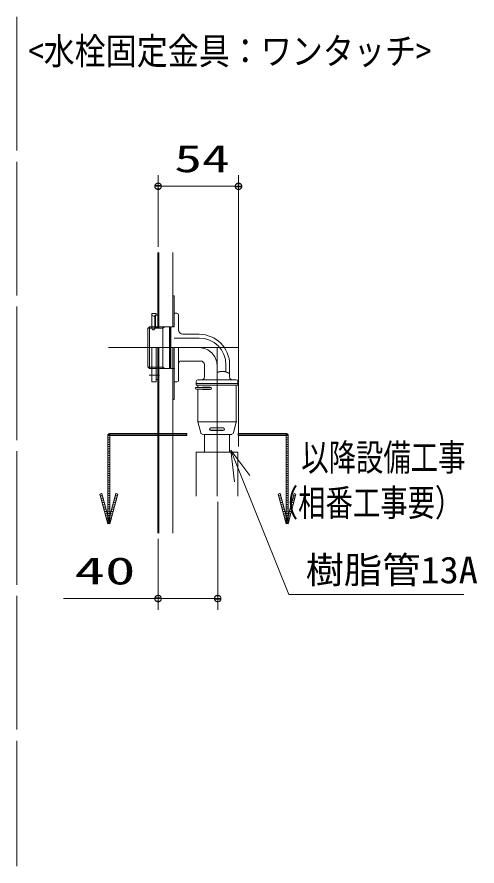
# Model space of a CAD drawing. Units: millimetres on the paper. Extents: x -305 to 305, y -152 to 152.
# Drawn here: x -66.1 to -24.8, y -37.8 to 38.4 of the extents above; entities that cross this region are included whole.
import ezdxf
from ezdxf.enums import TextEntityAlignment as Align

# ---------------------------------------------------------------- set-up
doc = ezdxf.new("R2010")
doc.units = ezdxf.units.MM
doc.linetypes.add('LONG_CHAIN', pattern=[21, 18, -1, 1, -1])
doc.linetypes.add('LONG_DASHED2', pattern=[13, 12, -1])
doc.layers.add('0-1_RV', color=7, linetype='Continuous', lineweight=9)
doc.layers.add('0-2_0', color=7, linetype='Continuous', lineweight=9)
doc.styles.add('ＭＳ ゴシック', font='')
doc.styles.get('ＭＳ ゴシック').set_extended_font_data('MS Gothic')

# ---------------------------------------------------------------- blocks, each defined once
blk = doc.blocks.new('_DOTSMALL')
at = {"layer": '0-2_0'}
for p, q in [((0.0746, 0.1), (-0.0746, 0.1)), ((0.1223, -0.0248), (-0.1223, -0.0248))]:
    blk.add_line(p, q, dxfattribs=at)
for points in [[(0.125, 0), (0.124, 0.0157), (0.1211, 0.0311), (0.1162, 0.046), (0.1095, 0.0602), (0.1011, 0.0735), (0.0911, 0.0856), (0.0797, 0.0963), (0.067, 0.1055), (0.0532, 0.1131), (0.0386, 0.1189), (0.0234, 0.1228), (0.0078, 0.1248), (-0.0078, 0.1248), (-0.0234, 0.1228), (-0.0386, 0.1189), (-0.0532, 0.1131), (-0.067, 0.1055), (-0.0797, 0.0963), (-0.0911, 0.0856), (-0.1011, 0.0735), (-0.1095, 0.0602), (-0.1162, 0.046), (-0.1211, 0.0311), (-0.124, 0.0157), (-0.125, 0), (0, 0)], [(-0.125, 0), (-0.124, -0.0157), (-0.1211, -0.0311), (-0.1162, -0.046), (-0.1095, -0.0602), (-0.1011, -0.0735), (-0.0911, -0.0856), (-0.0797, -0.0963), (-0.067, -0.1055), (-0.0532, -0.1131), (-0.0386, -0.1189), (-0.0234, -0.1228), (-0.0078, -0.1248), (0.0078, -0.1248), (0.0234, -0.1228), (0.0386, -0.1189), (0.0532, -0.1131), (0.067, -0.1055), (0.0797, -0.0963), (0.0911, -0.0856), (0.1011, -0.0735), (0.1095, -0.0602), (0.1162, -0.046), (0.1211, -0.0311), (0.124, -0.0157), (0.125, 0), (0, 0)]]:
    blk.add_lwpolyline(points, close=True, dxfattribs=at)
blk = doc.blocks.new('_OPEN30')
at = {"layer": '0-2_0'}
blk.add_line((0, 0), (-1, 0), dxfattribs=at)
blk.add_lwpolyline([(-1, 0.2679), (0, 0), (-1, -0.2679)], dxfattribs=at)

msp = doc.modelspace()

# ---------------------------------------------------------------- linework, layer by layer
at = {"layer": '0-1_RV', "linetype": 'LONG_DASHED2'}
msp.add_line((-66.119, 38.405), (-66.119, -37.845), dxfattribs=at)
at = {"layer": '0-1_RV'}
for p, q in [((-53.435, 17.766), (-53.435, 24.202)), ((-46.208, -0.18), (-46.208, 24.202)), ((-53.435, 23.202), (-46.208, 23.202)), ((-53.468, 17.266), (-53.468, 10.44)), ((-53.375, 17.266), (-53.375, 10.44)), ((-52.108, 17.266), (-52.108, 10.573)), ((-52.108, 13.373), (-52.002, 13.373)), ((-52.002, 13.373), (-52.002, 10.573)), ((-54.002, 11.773), (-53.602, 11.773)), ((-54.002, 11.773), (-54.002, 10.44)), ((-53.735, 11.473), (-54.002, 11.64)), ((-53.735, 11.64), (-53.468, 11.64)), ((-53.735, 11.64), (-53.735, 10.44)), ((-53.668, 11.64), (-53.668, 10.573)), ((-53.602, 11.773), (-53.602, 11.64)), ((-51.935, 11.794), (-51.735, 11.794)), ((-51.602, 10.307), (-51.602, 11.66)), ((-54.208, 10.573), (-54.342, 10.44)), ((-54.342, 6.973), (-54.342, 10.44)), ((-53.008, 10.465), (-54.317, 10.465)), ((-54.208, 6.84), (-54.208, 10.573)), ((-52.408, 10.573), (-54.208, 10.573)), ((-54.002, 10.44), (-53.935, 10.307)), ((-53.935, 10.307), (-53.802, 10.307)), ((-53.802, 10.307), (-53.735, 10.44)), ((-53.735, 10.507), (-53.468, 10.507)), ((-53.008, 10.465), (-52.821, 10.573)), ((-53.008, 6.84), (-53.008, 10.573)), ((-52.342, 10.507), (-52.408, 10.573)), ((-52.408, 10.573), (-52.408, 6.84)), ((-52.342, 10.507), (-52.275, 10.573)), ((-52.342, 6.907), (-52.342, 10.507)), ((-52.002, 10.573), (-52.275, 10.573)), ((-52.275, 10.573), (-52.275, 6.84)), ((-52.002, 9.573), (-49.735, 9.573)), ((-51.202, 9.907), (-49.735, 9.907)), ((-54.002, 8.707), (-54.002, 5.64)), ((-53.602, 8.707), (-53.602, 5.64)), ((-53.468, 8.707), (-53.469, -7.955)), ((-53.375, 8.707), (-53.375, -7.955)), ((-52.108, 8.707), (-52.109, -7.955)), ((-52.002, 8.707), (-52.002, 4.04)), ((-51.602, 5.773), (-51.602, 8.707)), ((-54.208, 6.84), (-54.342, 6.973)), ((-53.008, 6.948), (-54.317, 6.948)), ((-53.008, 6.948), (-52.821, 6.84)), ((-52.342, 6.907), (-52.408, 6.84)), ((-52.342, 6.907), (-52.275, 6.84)), ((-51.335, 7.507), (-49.602, 7.507)), ((-49.268, 6.08), (-49.268, 7.173)), ((-47.335, 6.524), (-47.335, 7.173)), ((-47.002, 6.08), (-47.002, 7.173)), ((-52.408, 6.84), (-54.208, 6.84)), ((-51.942, 6.84), (-52.275, 6.84)), ((-54.002, 5.64), (-53.602, 5.64)), ((-53.602, 5.84), (-53.468, 5.84)), ((-51.935, 5.64), (-51.735, 5.64)), ((-50.002, 5.52), (-50.002, 5.68)), ((-50.002, 5.52), (-49.962, 5.48)), ((-50.002, 5.48), (-46.268, 5.48)), ((-50.002, 5.347), (-50.002, 5.48)), ((-50.002, 5.347), (-46.268, 5.347)), ((-49.868, 5.813), (-46.402, 5.813)), ((-46.268, 5.52), (-46.308, 5.48)), ((-46.268, 5.52), (-46.268, 5.68)), ((-46.268, 5.347), (-46.268, 5.48)), ((-48.665, 5.14), (-50.015, 5.14)), ((-48.665, 4.98), (-50.015, 4.98)), ((-49.868, 5.14), (-49.868, 5.28)), ((-49.868, 2.049), (-49.868, 4.98)), ((-48.745, 5.173), (-49.373, 5.173)), ((-48.745, 4.947), (-49.373, 4.947)), ((-46.402, 2.049), (-46.402, 5.28)), ((-52.108, 4.04), (-52.002, 4.04)), ((-49.868, 2.049), (-46.342, 2.049)), ((-49.606, 1.068), (-49.868, 2.049)), ((-46.665, 1.068), (-46.402, 2.049)), ((-57.77, 0.82), (-57.95, 0.82)), ((-50.842, 0.93), (-57.86, 0.93)), ((-50.842, 0.93), (-57.86, 0.93)), ((-49.352, 0.92), (-48.075, 0.92)), ((-49.268, -0.68), (-49.268, 0.92)), ((-47.578, 1.493), (-48.692, 1.493)), ((-47.578, 1.309), (-48.692, 1.309)), ((-47.578, 1.274), (-48.692, 1.274)), ((-46.798, 0.92), (-48.075, 0.92)), ((-47.002, -0.68), (-47.002, 0.92)), ((-41.839, 0.93), (-46.224, 0.93)), ((-41.839, 0.93), (-46.224, 0.93)), ((-41.749, 0.82), (-41.929, 0.82)), ((-57.77, 0.62), (-57.95, 0.62)), ((-57.77, 0.42), (-57.95, 0.42)), ((-57.77, 0.22), (-57.95, 0.22)), ((-57.77, 0.02), (-57.95, 0.02)), ((-41.749, 0.62), (-41.929, 0.62)), ((-41.749, 0.42), (-41.929, 0.42)), ((-41.749, 0.22), (-41.929, 0.22)), ((-41.749, 0.02), (-41.929, 0.02)), ((-57.77, -0.18), (-57.95, -0.18)), ((-57.77, -0.38), (-57.95, -0.38)), ((-57.77, -0.58), (-57.95, -0.58)), ((-50.002, -0.68), (-46.268, -0.68)), ((-50.002, -4.627), (-50.002, -0.68)), ((-46.268, -4.627), (-46.268, -0.68)), ((-41.749, -0.18), (-41.929, -0.18)), ((-41.749, -0.38), (-41.929, -0.38)), ((-41.749, -0.58), (-41.929, -0.58)), ((-57.77, -0.78), (-57.95, -0.78)), ((-57.77, -0.98), (-57.95, -0.98)), ((-57.77, -1.18), (-57.95, -1.18)), ((-57.77, -1.38), (-57.95, -1.38)), ((-41.749, -0.78), (-41.929, -0.78)), ((-41.749, -0.98), (-41.929, -0.98)), ((-41.749, -1.18), (-41.929, -1.18)), ((-41.749, -1.38), (-41.929, -1.38)), ((-57.77, -1.58), (-57.95, -1.58)), ((-57.77, -1.78), (-57.95, -1.78)), ((-57.77, -1.98), (-57.95, -1.98)), ((-57.77, -2.18), (-57.95, -2.18)), ((-41.749, -1.58), (-41.929, -1.58)), ((-41.749, -1.78), (-41.929, -1.78)), ((-41.749, -1.98), (-41.929, -1.98)), ((-41.749, -2.18), (-41.929, -2.18)), ((-57.77, -2.38), (-57.95, -2.38)), ((-57.77, -2.58), (-57.95, -2.58)), ((-57.77, -2.78), (-57.95, -2.78)), ((-57.77, -2.98), (-57.95, -2.98)), ((-41.749, -2.38), (-41.929, -2.38)), ((-41.749, -2.58), (-41.929, -2.58)), ((-41.749, -2.78), (-41.929, -2.78)), ((-41.749, -2.98), (-41.929, -2.98)), ((-57.77, -3.18), (-57.95, -3.18)), ((-57.77, -3.38), (-57.95, -3.38)), ((-57.77, -3.58), (-57.95, -3.58)), ((-57.77, -3.78), (-57.95, -3.78)), ((-41.749, -3.18), (-41.929, -3.18)), ((-41.749, -3.38), (-41.929, -3.38)), ((-41.749, -3.58), (-41.929, -3.58)), ((-41.749, -3.78), (-41.929, -3.78)), ((-58.484, -4.403), (-58.537, -4.403)), ((-58.484, -4.403), (-58.537, -4.403)), ((-57.77, -3.98), (-57.95, -3.98)), ((-57.77, -4.18), (-57.95, -4.18)), ((-57.77, -4.38), (-57.95, -4.38)), ((-57.183, -4.403), (-57.236, -4.403)), ((-57.183, -4.403), (-57.236, -4.403)), ((-42.463, -4.403), (-42.516, -4.403)), ((-42.463, -4.403), (-42.516, -4.403)), ((-41.749, -3.98), (-41.929, -3.98)), ((-41.749, -4.18), (-41.929, -4.18)), ((-41.749, -4.38), (-41.929, -4.38)), ((-41.162, -4.403), (-41.215, -4.403)), ((-41.162, -4.403), (-41.215, -4.403)), ((-58.43, -4.603), (-58.616, -4.603)), ((-58.377, -4.803), (-58.563, -4.803)), ((-58.323, -5.003), (-58.509, -5.003)), ((-58.269, -5.203), (-58.456, -5.203)), ((-57.77, -4.58), (-57.95, -4.58)), ((-57.77, -4.78), (-57.95, -4.78)), ((-57.77, -4.98), (-57.95, -4.98)), ((-57.77, -5.18), (-57.95, -5.18)), ((-57.264, -5.203), (-57.45, -5.203)), ((-57.21, -5.003), (-57.396, -5.003)), ((-57.156, -4.803), (-57.343, -4.803)), ((-57.103, -4.603), (-57.289, -4.603)), ((-48.075, -5.127), (-48.075, -14.823)), ((-42.41, -4.603), (-42.596, -4.603)), ((-42.356, -4.803), (-42.543, -4.803)), ((-42.303, -5.003), (-42.489, -5.003)), ((-42.249, -5.203), (-42.435, -5.203)), ((-41.749, -4.58), (-41.929, -4.58)), ((-41.749, -4.78), (-41.929, -4.78)), ((-41.749, -4.98), (-41.929, -4.98)), ((-41.749, -5.18), (-41.929, -5.18)), ((-41.243, -5.203), (-41.43, -5.203)), ((-41.19, -5.003), (-41.376, -5.003)), ((-41.136, -4.803), (-41.322, -4.803)), ((-41.082, -4.603), (-41.269, -4.603)), ((-58.216, -5.403), (-58.402, -5.403)), ((-58.162, -5.603), (-58.349, -5.603)), ((-58.109, -5.803), (-58.295, -5.803)), ((-58.055, -6.003), (-58.241, -6.003)), ((-57.77, -5.38), (-57.95, -5.38)), ((-57.77, -5.58), (-57.95, -5.58)), ((-57.77, -5.78), (-57.95, -5.78)), ((-57.77, -5.98), (-57.95, -5.98)), ((-57.478, -6.003), (-57.664, -6.003)), ((-57.424, -5.803), (-57.611, -5.803)), ((-57.371, -5.603), (-57.557, -5.603)), ((-57.317, -5.403), (-57.504, -5.403)), ((-42.195, -5.403), (-42.382, -5.403)), ((-42.142, -5.603), (-42.328, -5.603)), ((-42.088, -5.803), (-42.275, -5.803)), ((-42.035, -6.003), (-42.221, -6.003)), ((-41.749, -5.38), (-41.929, -5.38)), ((-41.749, -5.58), (-41.929, -5.58)), ((-41.749, -5.78), (-41.929, -5.78)), ((-41.749, -5.98), (-41.929, -5.98)), ((-41.458, -6.003), (-41.644, -6.003)), ((-41.404, -5.803), (-41.59, -5.803)), ((-41.35, -5.603), (-41.537, -5.603)), ((-41.297, -5.403), (-41.483, -5.403)), ((-58.001, -6.203), (-58.188, -6.203)), ((-57.948, -6.403), (-58.134, -6.403)), ((-57.894, -6.603), (-58.081, -6.603)), ((-57.841, -6.803), (-58.027, -6.803)), ((-57.77, -6.18), (-57.95, -6.18)), ((-57.77, -6.38), (-57.95, -6.38)), ((-57.77, -6.58), (-57.95, -6.58)), ((-57.77, -6.78), (-57.95, -6.78)), ((-57.692, -6.803), (-57.879, -6.803)), ((-57.639, -6.603), (-57.825, -6.603)), ((-57.585, -6.403), (-57.772, -6.403)), ((-57.532, -6.203), (-57.718, -6.203)), ((-41.981, -6.203), (-42.167, -6.203)), ((-41.927, -6.403), (-42.114, -6.403)), ((-41.874, -6.603), (-42.06, -6.603)), ((-41.82, -6.803), (-42.007, -6.803)), ((-41.749, -6.18), (-41.929, -6.18)), ((-41.749, -6.38), (-41.929, -6.38)), ((-41.749, -6.58), (-41.929, -6.58)), ((-41.749, -6.78), (-41.929, -6.78)), ((-41.672, -6.803), (-41.858, -6.803)), ((-41.618, -6.603), (-41.805, -6.603)), ((-41.565, -6.403), (-41.751, -6.403)), ((-41.511, -6.203), (-41.698, -6.203)), ((-57.787, -7.003), (-57.973, -7.003)), ((-57.77, -6.98), (-57.95, -6.98)), ((-57.746, -7.003), (-57.932, -7.003)), ((-41.767, -7.003), (-41.953, -7.003)), ((-41.749, -6.98), (-41.929, -6.98)), ((-41.726, -7.003), (-41.912, -7.003)), ((-53.435, -8.455), (-53.435, -14.823)), ((-53.435, -13.823), (-61.946, -13.823)), ((-48.075, -13.823), (-53.435, -13.823)), ((-51.115, -13.823), (-48.795, -13.823))]:
    msp.add_line(p, q, dxfattribs=at)
at = {"layer": '0-1_RV', "linetype": 'LONG_CHAIN'}
for p, q in [((-57.903, 8.707), (-51.882, 8.707)), ((-55.364, 8.707), (-49.735, 8.707)), ((-55.364, 8.707), (-49.735, 8.707)), ((-55.364, 8.707), (-49.735, 8.707)), ((-54.368, 8.707), (-46.174, 8.707)), ((-48.135, 8.707), (-48.135, -4.627)), ((-48.135, 8.707), (-48.135, -4.627)), ((-48.135, 0.419), (-48.135, 7.107)), ((-48.135, 0.419), (-48.135, 7.107)), ((-48.135, 0.419), (-48.135, 7.107)), ((-54.235, 6.24), (-53.302, 6.24)), ((-54.235, 6.24), (-53.302, 6.24))]:
    msp.add_line(p, q, dxfattribs=at)
at = {"layer": '0-1_RV'}
for points in [[(-48.135, 6.48), (-48.13, 6.481), (-48.125, 6.483), (-48.12, 6.484), (-48.116, 6.486), (-48.111, 6.488), (-48.106, 6.489), (-48.101, 6.491), (-48.096, 6.492), (-48.091, 6.494), (-48.086, 6.496), (-48.081, 6.497), (-48.076, 6.499), (-48.071, 6.5), (-48.066, 6.502), (-48.061, 6.503), (-48.056, 6.505), (-48.052, 6.506), (-48.047, 6.508), (-48.042, 6.509), (-48.037, 6.511), (-48.032, 6.512), (-48.027, 6.514), (-48.022, 6.515), (-48.017, 6.517), (-48.012, 6.518), (-48.007, 6.52), (-48.002, 6.521), (-47.997, 6.523), (-47.992, 6.524), (-47.987, 6.525), (-47.982, 6.527), (-47.977, 6.528), (-47.972, 6.53), (-47.967, 6.531), (-47.962, 6.532), (-47.957, 6.534), (-47.952, 6.535), (-47.947, 6.536), (-47.942, 6.537)], [(-47.942, 6.537), (-47.937, 6.539), (-47.932, 6.54), (-47.927, 6.541), (-47.922, 6.543), (-47.917, 6.544), (-47.912, 6.545), (-47.907, 6.546), (-47.902, 6.547), (-47.897, 6.548), (-47.892, 6.55), (-47.887, 6.551), (-47.882, 6.552), (-47.877, 6.553), (-47.872, 6.554), (-47.867, 6.555), (-47.862, 6.556), (-47.857, 6.557), (-47.852, 6.558), (-47.847, 6.559), (-47.841, 6.56), (-47.836, 6.561), (-47.831, 6.562), (-47.826, 6.563), (-47.821, 6.564), (-47.816, 6.565), (-47.811, 6.565), (-47.806, 6.566), (-47.801, 6.567), (-47.796, 6.568), (-47.79, 6.569), (-47.785, 6.569), (-47.78, 6.57), (-47.775, 6.571), (-47.77, 6.571), (-47.765, 6.572), (-47.76, 6.573), (-47.755, 6.573), (-47.749, 6.574), (-47.744, 6.574)], [(-47.744, 6.574), (-47.739, 6.575), (-47.734, 6.575), (-47.729, 6.576), (-47.724, 6.576), (-47.719, 6.577), (-47.713, 6.577), (-47.708, 6.577), (-47.703, 6.578), (-47.698, 6.578), (-47.693, 6.578), (-47.688, 6.578), (-47.683, 6.579), (-47.677, 6.579), (-47.672, 6.579), (-47.667, 6.579), (-47.662, 6.579), (-47.657, 6.579), (-47.652, 6.579), (-47.646, 6.579), (-47.641, 6.579), (-47.636, 6.579), (-47.631, 6.579), (-47.626, 6.579), (-47.621, 6.579), (-47.615, 6.579), (-47.61, 6.578), (-47.605, 6.578), (-47.6, 6.578), (-47.595, 6.578), (-47.59, 6.577), (-47.584, 6.577), (-47.579, 6.576), (-47.574, 6.576), (-47.569, 6.576), (-47.564, 6.575), (-47.559, 6.575), (-47.554, 6.574), (-47.548, 6.573), (-47.543, 6.573)], [(-47.543, 6.573), (-47.538, 6.572), (-47.533, 6.571), (-47.528, 6.571), (-47.523, 6.57), (-47.518, 6.569), (-47.513, 6.568), (-47.507, 6.568), (-47.502, 6.567), (-47.497, 6.566), (-47.492, 6.565), (-47.487, 6.564), (-47.482, 6.563), (-47.477, 6.562), (-47.472, 6.561), (-47.467, 6.56), (-47.462, 6.559), (-47.457, 6.558), (-47.452, 6.557), (-47.447, 6.556), (-47.442, 6.555), (-47.437, 6.554), (-47.432, 6.552), (-47.427, 6.551), (-47.422, 6.55), (-47.417, 6.549), (-47.412, 6.547), (-47.407, 6.546), (-47.402, 6.545), (-47.397, 6.543), (-47.392, 6.542), (-47.387, 6.54), (-47.382, 6.539), (-47.377, 6.538), (-47.372, 6.536), (-47.367, 6.535), (-47.362, 6.533), (-47.357, 6.532), (-47.352, 6.53), (-47.347, 6.528)], [(-47.347, 6.528), (-47.342, 6.527), (-47.337, 6.525), (-47.332, 6.524), (-47.327, 6.522), (-47.323, 6.52), (-47.318, 6.519), (-47.313, 6.517), (-47.308, 6.515), (-47.303, 6.513), (-47.298, 6.512), (-47.293, 6.51), (-47.289, 6.508), (-47.284, 6.506), (-47.279, 6.504), (-47.274, 6.503), (-47.269, 6.501), (-47.264, 6.499), (-47.26, 6.497), (-47.255, 6.495), (-47.25, 6.493), (-47.245, 6.491), (-47.24, 6.489), (-47.236, 6.487), (-47.231, 6.485), (-47.226, 6.483), (-47.221, 6.481), (-47.217, 6.479), (-47.212, 6.477), (-47.207, 6.475), (-47.203, 6.473), (-47.198, 6.47), (-47.193, 6.468), (-47.188, 6.466), (-47.184, 6.464), (-47.179, 6.462), (-47.174, 6.46), (-47.17, 6.457), (-47.165, 6.455), (-47.16, 6.453)], [(-47.16, 6.453), (-47.156, 6.451), (-47.151, 6.448), (-47.147, 6.446), (-47.142, 6.444), (-47.137, 6.442), (-47.133, 6.439), (-47.128, 6.437), (-47.123, 6.434), (-47.119, 6.432), (-47.114, 6.43), (-47.11, 6.427), (-47.105, 6.425), (-47.101, 6.423), (-47.096, 6.42), (-47.091, 6.418), (-47.087, 6.415), (-47.082, 6.413), (-47.078, 6.41), (-47.073, 6.408), (-47.069, 6.405), (-47.064, 6.403), (-47.06, 6.4), (-47.055, 6.398), (-47.051, 6.395), (-47.046, 6.393), (-47.042, 6.39), (-47.037, 6.387), (-47.033, 6.385), (-47.028, 6.382), (-47.024, 6.38), (-47.02, 6.377), (-47.015, 6.374), (-47.011, 6.372), (-47.006, 6.369), (-47.002, 6.366)], [(-25.96, -13.466), (-41.668, -13.466), (-45.865, -3.056)]]:
    msp.add_lwpolyline(points, dxfattribs=at)
for points in [[(-57.95, 0.92), (-57.95, -7.08), (-57.77, -7.08), (-57.77, 0.92)], [(-57.86, 0.83), (-50.842, 0.83), (-50.842, 1.01), (-57.86, 1.01)], [(-46.224, 0.83), (-41.839, 0.83), (-41.839, 1.01), (-46.224, 1.01)], [(-41.929, 0.92), (-41.929, -7.08), (-41.749, -7.08), (-41.749, 0.92)], [(-58.661, -4.437), (-57.947, -7.103), (-57.773, -7.057), (-58.487, -4.39)], [(-57.232, -4.39), (-57.947, -7.057), (-57.773, -7.103), (-57.058, -4.437)], [(-42.641, -4.437), (-41.926, -7.103), (-41.752, -7.057), (-42.467, -4.39)], [(-41.212, -4.39), (-41.926, -7.057), (-41.752, -7.103), (-41.038, -4.437)]]:
    msp.add_lwpolyline(points, close=True, dxfattribs=at)
for centre, radius, start, end in [((-51.935, 11.727), 0.0667, 90, 180), ((-51.935, 11.727), 0.0667, 90, 180), ((-51.735, 11.66), 0.133, 0, 90), ((-51.202, 10.307), 0.4, 180, 270), ((-49.735, 7.173), 2.733, 0, 90), ((-49.735, 7.173), 2.4, 0, 90), ((-51.335, 7.24), 0.267, 90, 180), ((-49.602, 7.173), 0.333, 0, 90), ((-51.935, 5.707), 0.0667, 180, 270), ((-51.735, 5.773), 0.133, 270, 0), ((-49.868, 5.68), 0.133, 90, 180), ((-49.935, 5.28), 0.0667, 0, 90), ((-49.935, 5.28), 0.0667, 0, 90), ((-49.535, 6.08), 0.267, 270, 0), ((-46.735, 6.08), 0.267, 180, 270), ((-46.402, 5.68), 0.133, 0, 90), ((-46.335, 5.28), 0.0667, 90, 180), ((-50.015, 5.06), 0.08, 90, 270), ((-49.373, 5.06), 0.113, 90, 135.09913), ((-49.373, 5.06), 0.113, 90, 135.09913), ((-49.373, 5.06), 0.113, 224.90087, 270), ((-49.373, 5.06), 0.113, 224.90087, 270), ((-49.301, 5.06), 0.113, 90, 135.09913), ((-49.301, 5.06), 0.113, 90, 135.09913), ((-49.301, 5.06), 0.113, 224.90087, 270), ((-49.301, 5.06), 0.113, 224.90087, 270), ((-48.745, 5.06), 0.113, 270, 90), ((-48.745, 5.06), 0.113, 270, 90), ((-49.412, 1.12), 0.2, 195, 270.00006), ((-48.692, 1.384), 0.11, 90, 270), ((-48.692, 1.384), 0.11, 90, 270), ((-48.692, 1.418), 0.11, 189.06862, 270), ((-48.692, 1.418), 0.11, 189.06862, 270), ((-47.578, 1.384), 0.11, 270, 90), ((-47.578, 1.384), 0.11, 270, 90), ((-47.578, 1.418), 0.11, 270, 350.93138), ((-47.578, 1.418), 0.11, 270, 350.93138), ((-46.858, 1.12), 0.2, 269.99994, 345)]:
    msp.add_arc(centre, radius, start, end, dxfattribs=at)
at = {"layer": '0-1_RV', "linetype": 'LONG_CHAIN'}
msp.add_arc((-49.735, 7.107), 1.6, 0, 90, dxfattribs=at)

# ---------------------------------------------------------------- block references
at = {"layer": '0-1_RV'}
for name, p, xscale, yscale, rotation in [('_DOTSMALL', (-53.435, 23.202), 2.32, 2.32, 180), ('_OPEN30', (-46.9, -0.487), 2.77, 2.77, 111.95761), ('_DOTSMALL', (-53.435, -13.823), 2.32, 2.32, 180)]:
    msp.add_blockref(name, p, dxfattribs=dict(at, xscale=xscale, yscale=yscale, rotation=rotation))
at = {"layer": '0-1_RV', "xscale": 2.32, "yscale": 2.32}
for p in [(-46.208, 23.202), (-48.075, -13.823)]:
    msp.add_blockref('_DOTSMALL', p, dxfattribs=at)

# ---------------------------------------------------------------- texts
at = {"layer": '0-1_RV', "style": 'ＭＳ ゴシック'}
for s, height, width, p in [('<水栓固定金具：ワンタッチ>', 2.405, 0.85, (-65.109, 33.417)), ('54', 2.441, 1.5, (-51.974, 23.732)), ('以降設備工事', 2.405, 0.75, (-40.564, -3.072)), ('（相番工事要）', 2.405, 0.75, (-43.304, -7.144)), ('樹脂管13A', 2.405, 1.05, (-40.178, -13.177)), ('40', 2.441, 1.65, (-60.946, -13.293))]:
    msp.add_text(s, height=height, dxfattribs=dict(at, width=width)).set_placement(p, align=Align.BOTTOM_LEFT)

doc.saveas('drawing.dxf')
